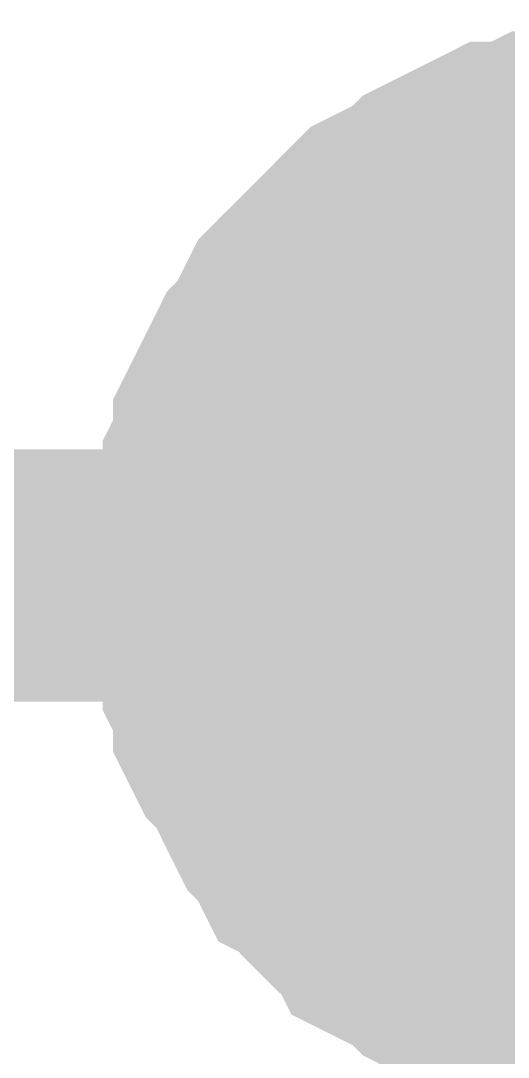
# Model space of a CAD drawing. Header units: inches. Extents: x 0 to 569, y 0 to 432.
# Drawn here: x 72.927 to 73.506, y 179.758 to 180.988 of the extents above; entities that cross this region are included whole.
import ezdxf

# ---------------------------------------------------------------- set-up
doc = ezdxf.new("R2010")
doc.units = ezdxf.units.IN
doc.layers.add('Sheet', color=255, linetype='Continuous')

msp = doc.modelspace()

# ---------------------------------------------------------------- linework, layer by layer
at = {"layer": 'Sheet'}
for points in [[(73.1614, 180.3301, 0.2997, 0.2997, 0), (73.1614, 180.3549, 0.2997, 0.2997, 0), (73.1614, 180.3797, 0.2997, 0.2997, 0), (73.1614, 180.4045, 0.2997, 0.2997, 0), (73.1738, 180.4293, 0.2997, 0.2997, 0), (73.1738, 180.4541, 0.2997, 0.2997, 0), (73.1862, 180.4789, 0.2997, 0.2997, 0), (73.1862, 180.5037, 0.2997, 0.2997, 0), (73.1986, 180.5285, 0.2997, 0.2997, 0), (73.211, 180.5533, 0.2997, 0.2997, 0), (73.2234, 180.5781, 0.2997, 0.2997, 0), (73.2358, 180.5905, 0.2997, 0.2997, 0), (73.2482, 180.6153, 0.2997, 0.2997, 0), (73.2606, 180.6401, 0.2997, 0.2997, 0), (73.273, 180.6525, 0.2997, 0.2997, 0), (73.2979, 180.6773, 0.2997, 0.2997, 0), (73.3103, 180.6897, 0.2997, 0.2997, 0), (73.3227, 180.7021, 0.2997, 0.2997, 0), (73.3475, 180.727, 0.2997, 0.2997, 0), (73.3599, 180.7394, 0.2997, 0.2997, 0), (73.3847, 180.7518, 0.2997, 0.2997, 0), (73.4095, 180.7642, 0.2997, 0.2997, 0), (73.4219, 180.7766, 0.2997, 0.2997, 0), (73.4467, 180.789, 0.2997, 0.2997, 0), (73.4715, 180.8014, 0.2997, 0.2997, 0), (73.4963, 180.8138, 0.2997, 0.2997, 0), (73.5211, 180.8138, 0.2997, 0.2997, 0), (73.5459, 180.8262, 0.2997, 0.2997, 0), (73.5707, 180.8262, 0.2997, 0.2997, 0), (73.5955, 180.8386, 0.2997, 0.2997, 0), (73.6203, 180.8386, 0.2997, 0.2997, 0), (73.6451, 180.8386, 0.2997, 0.2997, 0), (73.6699, 180.8386, 0.2997, 0.2997, 0)], [(73.1614, 180.3301, 0.2997, 0.2997, 0), (73.1614, 180.3549, 0.2997, 0.2997, 0), (73.1614, 180.3797, 0.2997, 0.2997, 0), (73.1614, 180.4045, 0.2997, 0.2997, 0), (73.1738, 180.4293, 0.2997, 0.2997, 0), (73.1738, 180.4541, 0.2997, 0.2997, 0), (73.1862, 180.4789, 0.2997, 0.2997, 0), (73.1862, 180.5037, 0.2997, 0.2997, 0), (73.1986, 180.5285, 0.2997, 0.2997, 0), (73.211, 180.5533, 0.2997, 0.2997, 0), (73.2234, 180.5781, 0.2997, 0.2997, 0), (73.2358, 180.5905, 0.2997, 0.2997, 0), (73.2482, 180.6153, 0.2997, 0.2997, 0), (73.2606, 180.6401, 0.2997, 0.2997, 0), (73.273, 180.6525, 0.2997, 0.2997, 0), (73.2979, 180.6773, 0.2997, 0.2997, 0), (73.3103, 180.6897, 0.2997, 0.2997, 0), (73.3227, 180.7021, 0.2997, 0.2997, 0), (73.3475, 180.727, 0.2997, 0.2997, 0), (73.3599, 180.7394, 0.2997, 0.2997, 0), (73.3847, 180.7518, 0.2997, 0.2997, 0), (73.4095, 180.7642, 0.2997, 0.2997, 0), (73.4219, 180.7766, 0.2997, 0.2997, 0), (73.4467, 180.789, 0.2997, 0.2997, 0), (73.4715, 180.8014, 0.2997, 0.2997, 0), (73.4963, 180.8138, 0.2997, 0.2997, 0), (73.5211, 180.8138, 0.2997, 0.2997, 0), (73.5459, 180.8262, 0.2997, 0.2997, 0), (73.5707, 180.8262, 0.2997, 0.2997, 0), (73.5955, 180.8386, 0.2997, 0.2997, 0), (73.6203, 180.8386, 0.2997, 0.2997, 0), (73.6451, 180.8386, 0.2997, 0.2997, 0), (73.6699, 180.8386, 0.2997, 0.2997, 0)], [(73.1614, 180.3301, 0.2997, 0.2997, 0), (73.1614, 180.3549, 0.2997, 0.2997, 0), (73.1614, 180.3797, 0.2997, 0.2997, 0), (73.1614, 180.4045, 0.2997, 0.2997, 0), (73.1738, 180.4293, 0.2997, 0.2997, 0), (73.1738, 180.4541, 0.2997, 0.2997, 0), (73.1862, 180.4789, 0.2997, 0.2997, 0), (73.1862, 180.5037, 0.2997, 0.2997, 0), (73.1986, 180.5285, 0.2997, 0.2997, 0), (73.211, 180.5533, 0.2997, 0.2997, 0), (73.2234, 180.5781, 0.2997, 0.2997, 0), (73.2358, 180.5905, 0.2997, 0.2997, 0), (73.2482, 180.6153, 0.2997, 0.2997, 0), (73.2606, 180.6401, 0.2997, 0.2997, 0), (73.273, 180.6525, 0.2997, 0.2997, 0), (73.2979, 180.6773, 0.2997, 0.2997, 0), (73.3103, 180.6897, 0.2997, 0.2997, 0), (73.3227, 180.7021, 0.2997, 0.2997, 0), (73.3475, 180.727, 0.2997, 0.2997, 0), (73.3599, 180.7394, 0.2997, 0.2997, 0), (73.3847, 180.7518, 0.2997, 0.2997, 0), (73.4095, 180.7642, 0.2997, 0.2997, 0), (73.4219, 180.7766, 0.2997, 0.2997, 0), (73.4467, 180.789, 0.2997, 0.2997, 0), (73.4715, 180.8014, 0.2997, 0.2997, 0), (73.4963, 180.8138, 0.2997, 0.2997, 0), (73.5211, 180.8138, 0.2997, 0.2997, 0), (73.5459, 180.8262, 0.2997, 0.2997, 0), (73.5707, 180.8262, 0.2997, 0.2997, 0), (73.5955, 180.8386, 0.2997, 0.2997, 0), (73.6203, 180.8386, 0.2997, 0.2997, 0), (73.6451, 180.8386, 0.2997, 0.2997, 0), (73.6699, 180.8386, 0.2997, 0.2997, 0)], [(73.1614, 180.3301, 0.2997, 0.2997, 0), (73.1614, 180.3549, 0.2997, 0.2997, 0), (73.1614, 180.3797, 0.2997, 0.2997, 0), (73.1614, 180.4045, 0.2997, 0.2997, 0), (73.1738, 180.4293, 0.2997, 0.2997, 0), (73.1738, 180.4541, 0.2997, 0.2997, 0), (73.1862, 180.4789, 0.2997, 0.2997, 0), (73.1862, 180.5037, 0.2997, 0.2997, 0), (73.1986, 180.5285, 0.2997, 0.2997, 0), (73.211, 180.5533, 0.2997, 0.2997, 0), (73.2234, 180.5781, 0.2997, 0.2997, 0), (73.2358, 180.5905, 0.2997, 0.2997, 0), (73.2482, 180.6153, 0.2997, 0.2997, 0), (73.2606, 180.6401, 0.2997, 0.2997, 0), (73.273, 180.6525, 0.2997, 0.2997, 0), (73.2979, 180.6773, 0.2997, 0.2997, 0), (73.3103, 180.6897, 0.2997, 0.2997, 0), (73.3227, 180.7021, 0.2997, 0.2997, 0), (73.3475, 180.727, 0.2997, 0.2997, 0), (73.3599, 180.7394, 0.2997, 0.2997, 0), (73.3847, 180.7518, 0.2997, 0.2997, 0), (73.4095, 180.7642, 0.2997, 0.2997, 0), (73.4219, 180.7766, 0.2997, 0.2997, 0), (73.4467, 180.789, 0.2997, 0.2997, 0), (73.4715, 180.8014, 0.2997, 0.2997, 0), (73.4963, 180.8138, 0.2997, 0.2997, 0), (73.5211, 180.8138, 0.2997, 0.2997, 0), (73.5459, 180.8262, 0.2997, 0.2997, 0), (73.5707, 180.8262, 0.2997, 0.2997, 0), (73.5955, 180.8386, 0.2997, 0.2997, 0), (73.6203, 180.8386, 0.2997, 0.2997, 0), (73.6451, 180.8386, 0.2997, 0.2997, 0), (73.6699, 180.8386, 0.2997, 0.2997, 0)], [(73.1614, 180.3301, 0.2997, 0.2997, 0), (73.1614, 180.3549, 0.2997, 0.2997, 0), (73.1614, 180.3797, 0.2997, 0.2997, 0), (73.1614, 180.4045, 0.2997, 0.2997, 0), (73.1738, 180.4293, 0.2997, 0.2997, 0), (73.1738, 180.4541, 0.2997, 0.2997, 0), (73.1862, 180.4789, 0.2997, 0.2997, 0), (73.1862, 180.5037, 0.2997, 0.2997, 0), (73.1986, 180.5285, 0.2997, 0.2997, 0), (73.211, 180.5533, 0.2997, 0.2997, 0), (73.2234, 180.5781, 0.2997, 0.2997, 0), (73.2358, 180.5905, 0.2997, 0.2997, 0), (73.2482, 180.6153, 0.2997, 0.2997, 0), (73.2606, 180.6401, 0.2997, 0.2997, 0), (73.273, 180.6525, 0.2997, 0.2997, 0), (73.2979, 180.6773, 0.2997, 0.2997, 0), (73.3103, 180.6897, 0.2997, 0.2997, 0), (73.3227, 180.7021, 0.2997, 0.2997, 0), (73.3475, 180.727, 0.2997, 0.2997, 0), (73.3599, 180.7394, 0.2997, 0.2997, 0), (73.3847, 180.7518, 0.2997, 0.2997, 0), (73.4095, 180.7642, 0.2997, 0.2997, 0), (73.4219, 180.7766, 0.2997, 0.2997, 0), (73.4467, 180.789, 0.2997, 0.2997, 0), (73.4715, 180.8014, 0.2997, 0.2997, 0), (73.4963, 180.8138, 0.2997, 0.2997, 0), (73.5211, 180.8138, 0.2997, 0.2997, 0), (73.5459, 180.8262, 0.2997, 0.2997, 0), (73.5707, 180.8262, 0.2997, 0.2997, 0), (73.5955, 180.8386, 0.2997, 0.2997, 0), (73.6203, 180.8386, 0.2997, 0.2997, 0), (73.6451, 180.8386, 0.2997, 0.2997, 0), (73.6699, 180.8386, 0.2997, 0.2997, 0)], [(73.1614, 180.3301, 0.2997, 0.2997, 0), (73.1614, 180.3549, 0.2997, 0.2997, 0), (73.1614, 180.3797, 0.2997, 0.2997, 0), (73.1614, 180.4045, 0.2997, 0.2997, 0), (73.1738, 180.4293, 0.2997, 0.2997, 0), (73.1738, 180.4541, 0.2997, 0.2997, 0), (73.1862, 180.4789, 0.2997, 0.2997, 0), (73.1862, 180.5037, 0.2997, 0.2997, 0), (73.1986, 180.5285, 0.2997, 0.2997, 0), (73.211, 180.5533, 0.2997, 0.2997, 0), (73.2234, 180.5781, 0.2997, 0.2997, 0), (73.2358, 180.5905, 0.2997, 0.2997, 0), (73.2482, 180.6153, 0.2997, 0.2997, 0), (73.2606, 180.6401, 0.2997, 0.2997, 0), (73.273, 180.6525, 0.2997, 0.2997, 0), (73.2979, 180.6773, 0.2997, 0.2997, 0), (73.3103, 180.6897, 0.2997, 0.2997, 0), (73.3227, 180.7021, 0.2997, 0.2997, 0), (73.3475, 180.727, 0.2997, 0.2997, 0), (73.3599, 180.7394, 0.2997, 0.2997, 0), (73.3847, 180.7518, 0.2997, 0.2997, 0), (73.4095, 180.7642, 0.2997, 0.2997, 0), (73.4219, 180.7766, 0.2997, 0.2997, 0), (73.4467, 180.789, 0.2997, 0.2997, 0), (73.4715, 180.8014, 0.2997, 0.2997, 0), (73.4963, 180.8138, 0.2997, 0.2997, 0), (73.5211, 180.8138, 0.2997, 0.2997, 0), (73.5459, 180.8262, 0.2997, 0.2997, 0), (73.5707, 180.8262, 0.2997, 0.2997, 0), (73.5955, 180.8386, 0.2997, 0.2997, 0), (73.6203, 180.8386, 0.2997, 0.2997, 0), (73.6451, 180.8386, 0.2997, 0.2997, 0), (73.6699, 180.8386, 0.2997, 0.2997, 0)], [(73.1614, 180.3301, 0.2997, 0.2997, 0), (73.1614, 180.3549, 0.2997, 0.2997, 0), (73.1614, 180.3797, 0.2997, 0.2997, 0), (73.1614, 180.4045, 0.2997, 0.2997, 0), (73.1738, 180.4293, 0.2997, 0.2997, 0), (73.1738, 180.4541, 0.2997, 0.2997, 0), (73.1862, 180.4789, 0.2997, 0.2997, 0), (73.1862, 180.5037, 0.2997, 0.2997, 0), (73.1986, 180.5285, 0.2997, 0.2997, 0), (73.211, 180.5533, 0.2997, 0.2997, 0), (73.2234, 180.5781, 0.2997, 0.2997, 0), (73.2358, 180.5905, 0.2997, 0.2997, 0), (73.2482, 180.6153, 0.2997, 0.2997, 0), (73.2606, 180.6401, 0.2997, 0.2997, 0), (73.273, 180.6525, 0.2997, 0.2997, 0), (73.2979, 180.6773, 0.2997, 0.2997, 0), (73.3103, 180.6897, 0.2997, 0.2997, 0), (73.3227, 180.7021, 0.2997, 0.2997, 0), (73.3475, 180.727, 0.2997, 0.2997, 0), (73.3599, 180.7394, 0.2997, 0.2997, 0), (73.3847, 180.7518, 0.2997, 0.2997, 0), (73.4095, 180.7642, 0.2997, 0.2997, 0), (73.4219, 180.7766, 0.2997, 0.2997, 0), (73.4467, 180.789, 0.2997, 0.2997, 0), (73.4715, 180.8014, 0.2997, 0.2997, 0), (73.4963, 180.8138, 0.2997, 0.2997, 0), (73.5211, 180.8138, 0.2997, 0.2997, 0), (73.5459, 180.8262, 0.2997, 0.2997, 0), (73.5707, 180.8262, 0.2997, 0.2997, 0), (73.5955, 180.8386, 0.2997, 0.2997, 0), (73.6203, 180.8386, 0.2997, 0.2997, 0), (73.6451, 180.8386, 0.2997, 0.2997, 0), (73.6699, 180.8386, 0.2997, 0.2997, 0)], [(73.1614, 180.3301, 0.2997, 0.2997, 0), (73.1614, 180.3549, 0.2997, 0.2997, 0), (73.1614, 180.3797, 0.2997, 0.2997, 0), (73.1614, 180.4045, 0.2997, 0.2997, 0), (73.1738, 180.4293, 0.2997, 0.2997, 0), (73.1738, 180.4541, 0.2997, 0.2997, 0), (73.1862, 180.4789, 0.2997, 0.2997, 0), (73.1862, 180.5037, 0.2997, 0.2997, 0), (73.1986, 180.5285, 0.2997, 0.2997, 0), (73.211, 180.5533, 0.2997, 0.2997, 0), (73.2234, 180.5781, 0.2997, 0.2997, 0), (73.2358, 180.5905, 0.2997, 0.2997, 0), (73.2482, 180.6153, 0.2997, 0.2997, 0), (73.2606, 180.6401, 0.2997, 0.2997, 0), (73.273, 180.6525, 0.2997, 0.2997, 0), (73.2979, 180.6773, 0.2997, 0.2997, 0), (73.3103, 180.6897, 0.2997, 0.2997, 0), (73.3227, 180.7021, 0.2997, 0.2997, 0), (73.3475, 180.727, 0.2997, 0.2997, 0), (73.3599, 180.7394, 0.2997, 0.2997, 0), (73.3847, 180.7518, 0.2997, 0.2997, 0), (73.4095, 180.7642, 0.2997, 0.2997, 0), (73.4219, 180.7766, 0.2997, 0.2997, 0), (73.4467, 180.789, 0.2997, 0.2997, 0), (73.4715, 180.8014, 0.2997, 0.2997, 0), (73.4963, 180.8138, 0.2997, 0.2997, 0), (73.5211, 180.8138, 0.2997, 0.2997, 0), (73.5459, 180.8262, 0.2997, 0.2997, 0), (73.5707, 180.8262, 0.2997, 0.2997, 0), (73.5955, 180.8386, 0.2997, 0.2997, 0), (73.6203, 180.8386, 0.2997, 0.2997, 0), (73.6451, 180.8386, 0.2997, 0.2997, 0), (73.6699, 180.8386, 0.2997, 0.2997, 0)], [(73.1614, 180.3301, 0.0991, 0.0991, 0), (73.1614, 180.3549, 0.0991, 0.0991, 0), (73.1614, 180.3797, 0.0991, 0.0991, 0), (73.1614, 180.4045, 0.0991, 0.0991, 0), (73.1738, 180.4293, 0.0991, 0.0991, 0), (73.1738, 180.4541, 0.0991, 0.0991, 0), (73.1862, 180.4789, 0.0991, 0.0991, 0), (73.1862, 180.5037, 0.0991, 0.0991, 0), (73.1986, 180.5285, 0.0991, 0.0991, 0), (73.211, 180.5533, 0.0991, 0.0991, 0), (73.2234, 180.5781, 0.0991, 0.0991, 0), (73.2358, 180.5905, 0.0991, 0.0991, 0), (73.2482, 180.6153, 0.0991, 0.0991, 0), (73.2606, 180.6401, 0.0991, 0.0991, 0), (73.273, 180.6525, 0.0991, 0.0991, 0), (73.2979, 180.6773, 0.0991, 0.0991, 0), (73.3103, 180.6897, 0.0991, 0.0991, 0), (73.3227, 180.7021, 0.0991, 0.0991, 0), (73.3475, 180.727, 0.0991, 0.0991, 0), (73.3599, 180.7394, 0.0991, 0.0991, 0), (73.3847, 180.7518, 0.0991, 0.0991, 0), (73.4095, 180.7642, 0.0991, 0.0991, 0), (73.4219, 180.7766, 0.0991, 0.0991, 0), (73.4467, 180.789, 0.0991, 0.0991, 0), (73.4715, 180.8014, 0.0991, 0.0991, 0), (73.4963, 180.8138, 0.0991, 0.0991, 0), (73.5211, 180.8138, 0.0991, 0.0991, 0), (73.5459, 180.8262, 0.0991, 0.0991, 0), (73.5707, 180.8262, 0.0991, 0.0991, 0)], [(73.1614, 180.3301, 0.0991, 0.0991, 0), (73.1614, 180.3549, 0.0991, 0.0991, 0), (73.1614, 180.3797, 0.0991, 0.0991, 0), (73.1614, 180.4045, 0.0991, 0.0991, 0), (73.1738, 180.4293, 0.0991, 0.0991, 0), (73.1738, 180.4541, 0.0991, 0.0991, 0), (73.1862, 180.4789, 0.0991, 0.0991, 0), (73.1862, 180.5037, 0.0991, 0.0991, 0), (73.1986, 180.5285, 0.0991, 0.0991, 0), (73.211, 180.5533, 0.0991, 0.0991, 0), (73.2234, 180.5781, 0.0991, 0.0991, 0), (73.2358, 180.5905, 0.0991, 0.0991, 0), (73.2482, 180.6153, 0.0991, 0.0991, 0), (73.2606, 180.6401, 0.0991, 0.0991, 0), (73.273, 180.6525, 0.0991, 0.0991, 0), (73.2979, 180.6773, 0.0991, 0.0991, 0), (73.3103, 180.6897, 0.0991, 0.0991, 0), (73.3227, 180.7021, 0.0991, 0.0991, 0), (73.3475, 180.727, 0.0991, 0.0991, 0), (73.3599, 180.7394, 0.0991, 0.0991, 0), (73.3847, 180.7518, 0.0991, 0.0991, 0), (73.4095, 180.7642, 0.0991, 0.0991, 0), (73.4219, 180.7766, 0.0991, 0.0991, 0), (73.4467, 180.789, 0.0991, 0.0991, 0), (73.4715, 180.8014, 0.0991, 0.0991, 0), (73.4963, 180.8138, 0.0991, 0.0991, 0), (73.5211, 180.8138, 0.0991, 0.0991, 0), (73.5459, 180.8262, 0.0991, 0.0991, 0), (73.5707, 180.8262, 0.0991, 0.0991, 0)], [(73.1614, 180.3301, 0.0991, 0.0991, 0), (73.1614, 180.3549, 0.0991, 0.0991, 0), (73.1614, 180.3797, 0.0991, 0.0991, 0), (73.1614, 180.4045, 0.0991, 0.0991, 0), (73.1738, 180.4293, 0.0991, 0.0991, 0), (73.1738, 180.4541, 0.0991, 0.0991, 0), (73.1862, 180.4789, 0.0991, 0.0991, 0), (73.1862, 180.5037, 0.0991, 0.0991, 0), (73.1986, 180.5285, 0.0991, 0.0991, 0), (73.211, 180.5533, 0.0991, 0.0991, 0), (73.2234, 180.5781, 0.0991, 0.0991, 0), (73.2358, 180.5905, 0.0991, 0.0991, 0), (73.2482, 180.6153, 0.0991, 0.0991, 0), (73.2606, 180.6401, 0.0991, 0.0991, 0), (73.273, 180.6525, 0.0991, 0.0991, 0), (73.2979, 180.6773, 0.0991, 0.0991, 0), (73.3103, 180.6897, 0.0991, 0.0991, 0), (73.3227, 180.7021, 0.0991, 0.0991, 0), (73.3475, 180.727, 0.0991, 0.0991, 0), (73.3599, 180.7394, 0.0991, 0.0991, 0), (73.3847, 180.7518, 0.0991, 0.0991, 0), (73.4095, 180.7642, 0.0991, 0.0991, 0), (73.4219, 180.7766, 0.0991, 0.0991, 0), (73.4467, 180.789, 0.0991, 0.0991, 0), (73.4715, 180.8014, 0.0991, 0.0991, 0), (73.4963, 180.8138, 0.0991, 0.0991, 0), (73.5211, 180.8138, 0.0991, 0.0991, 0), (73.5459, 180.8262, 0.0991, 0.0991, 0), (73.5707, 180.8262, 0.0991, 0.0991, 0)], [(73.1614, 180.3301, 0.0991, 0.0991, 0), (73.1614, 180.3549, 0.0991, 0.0991, 0), (73.1614, 180.3797, 0.0991, 0.0991, 0), (73.1614, 180.4045, 0.0991, 0.0991, 0), (73.1738, 180.4293, 0.0991, 0.0991, 0), (73.1738, 180.4541, 0.0991, 0.0991, 0), (73.1862, 180.4789, 0.0991, 0.0991, 0), (73.1862, 180.5037, 0.0991, 0.0991, 0), (73.1986, 180.5285, 0.0991, 0.0991, 0), (73.211, 180.5533, 0.0991, 0.0991, 0), (73.2234, 180.5781, 0.0991, 0.0991, 0), (73.2358, 180.5905, 0.0991, 0.0991, 0), (73.2482, 180.6153, 0.0991, 0.0991, 0), (73.2606, 180.6401, 0.0991, 0.0991, 0), (73.273, 180.6525, 0.0991, 0.0991, 0), (73.2979, 180.6773, 0.0991, 0.0991, 0), (73.3103, 180.6897, 0.0991, 0.0991, 0), (73.3227, 180.7021, 0.0991, 0.0991, 0), (73.3475, 180.727, 0.0991, 0.0991, 0), (73.3599, 180.7394, 0.0991, 0.0991, 0), (73.3847, 180.7518, 0.0991, 0.0991, 0), (73.4095, 180.7642, 0.0991, 0.0991, 0), (73.4219, 180.7766, 0.0991, 0.0991, 0), (73.4467, 180.789, 0.0991, 0.0991, 0), (73.4715, 180.8014, 0.0991, 0.0991, 0), (73.4963, 180.8138, 0.0991, 0.0991, 0), (73.5211, 180.8138, 0.0991, 0.0991, 0), (73.5459, 180.8262, 0.0991, 0.0991, 0), (73.5707, 180.8262, 0.0991, 0.0991, 0)], [(73.1614, 180.3301, 0.0991, 0.0991, 0), (73.1614, 180.3549, 0.0991, 0.0991, 0), (73.1614, 180.3797, 0.0991, 0.0991, 0), (73.1614, 180.4045, 0.0991, 0.0991, 0), (73.1738, 180.4293, 0.0991, 0.0991, 0), (73.1738, 180.4541, 0.0991, 0.0991, 0), (73.1862, 180.4789, 0.0991, 0.0991, 0), (73.1862, 180.5037, 0.0991, 0.0991, 0), (73.1986, 180.5285, 0.0991, 0.0991, 0), (73.211, 180.5533, 0.0991, 0.0991, 0), (73.2234, 180.5781, 0.0991, 0.0991, 0), (73.2358, 180.5905, 0.0991, 0.0991, 0), (73.2482, 180.6153, 0.0991, 0.0991, 0), (73.2606, 180.6401, 0.0991, 0.0991, 0), (73.273, 180.6525, 0.0991, 0.0991, 0), (73.2979, 180.6773, 0.0991, 0.0991, 0), (73.3103, 180.6897, 0.0991, 0.0991, 0), (73.3227, 180.7021, 0.0991, 0.0991, 0), (73.3475, 180.727, 0.0991, 0.0991, 0), (73.3599, 180.7394, 0.0991, 0.0991, 0), (73.3847, 180.7518, 0.0991, 0.0991, 0), (73.4095, 180.7642, 0.0991, 0.0991, 0), (73.4219, 180.7766, 0.0991, 0.0991, 0), (73.4467, 180.789, 0.0991, 0.0991, 0), (73.4715, 180.8014, 0.0991, 0.0991, 0), (73.4963, 180.8138, 0.0991, 0.0991, 0), (73.5211, 180.8138, 0.0991, 0.0991, 0), (73.5459, 180.8262, 0.0991, 0.0991, 0), (73.5707, 180.8262, 0.0991, 0.0991, 0)], [(73.1614, 180.3301, 0.0991, 0.0991, 0), (73.1614, 180.3549, 0.0991, 0.0991, 0), (73.1614, 180.3797, 0.0991, 0.0991, 0), (73.1614, 180.4045, 0.0991, 0.0991, 0), (73.1738, 180.4293, 0.0991, 0.0991, 0), (73.1738, 180.4541, 0.0991, 0.0991, 0), (73.1862, 180.4789, 0.0991, 0.0991, 0), (73.1862, 180.5037, 0.0991, 0.0991, 0), (73.1986, 180.5285, 0.0991, 0.0991, 0), (73.211, 180.5533, 0.0991, 0.0991, 0), (73.2234, 180.5781, 0.0991, 0.0991, 0), (73.2358, 180.5905, 0.0991, 0.0991, 0), (73.2482, 180.6153, 0.0991, 0.0991, 0), (73.2606, 180.6401, 0.0991, 0.0991, 0), (73.273, 180.6525, 0.0991, 0.0991, 0), (73.2979, 180.6773, 0.0991, 0.0991, 0), (73.3103, 180.6897, 0.0991, 0.0991, 0), (73.3227, 180.7021, 0.0991, 0.0991, 0), (73.3475, 180.727, 0.0991, 0.0991, 0), (73.3599, 180.7394, 0.0991, 0.0991, 0), (73.3847, 180.7518, 0.0991, 0.0991, 0), (73.4095, 180.7642, 0.0991, 0.0991, 0), (73.4219, 180.7766, 0.0991, 0.0991, 0), (73.4467, 180.789, 0.0991, 0.0991, 0), (73.4715, 180.8014, 0.0991, 0.0991, 0), (73.4963, 180.8138, 0.0991, 0.0991, 0), (73.5211, 180.8138, 0.0991, 0.0991, 0), (73.5459, 180.8262, 0.0991, 0.0991, 0), (73.5707, 180.8262, 0.0991, 0.0991, 0)], [(73.1614, 180.3301, 0.0991, 0.0991, 0), (73.1614, 180.3549, 0.0991, 0.0991, 0), (73.1614, 180.3797, 0.0991, 0.0991, 0), (73.1614, 180.4045, 0.0991, 0.0991, 0), (73.1738, 180.4293, 0.0991, 0.0991, 0), (73.1738, 180.4541, 0.0991, 0.0991, 0), (73.1862, 180.4789, 0.0991, 0.0991, 0), (73.1862, 180.5037, 0.0991, 0.0991, 0), (73.1986, 180.5285, 0.0991, 0.0991, 0), (73.211, 180.5533, 0.0991, 0.0991, 0), (73.2234, 180.5781, 0.0991, 0.0991, 0), (73.2358, 180.5905, 0.0991, 0.0991, 0), (73.2482, 180.6153, 0.0991, 0.0991, 0), (73.2606, 180.6401, 0.0991, 0.0991, 0), (73.273, 180.6525, 0.0991, 0.0991, 0), (73.2979, 180.6773, 0.0991, 0.0991, 0), (73.3103, 180.6897, 0.0991, 0.0991, 0), (73.3227, 180.7021, 0.0991, 0.0991, 0), (73.3475, 180.727, 0.0991, 0.0991, 0), (73.3599, 180.7394, 0.0991, 0.0991, 0), (73.3847, 180.7518, 0.0991, 0.0991, 0), (73.4095, 180.7642, 0.0991, 0.0991, 0), (73.4219, 180.7766, 0.0991, 0.0991, 0), (73.4467, 180.789, 0.0991, 0.0991, 0), (73.4715, 180.8014, 0.0991, 0.0991, 0), (73.4963, 180.8138, 0.0991, 0.0991, 0), (73.5211, 180.8138, 0.0991, 0.0991, 0), (73.5459, 180.8262, 0.0991, 0.0991, 0), (73.5707, 180.8262, 0.0991, 0.0991, 0)], [(73.1614, 180.3301, 0.0991, 0.0991, 0), (73.1614, 180.3549, 0.0991, 0.0991, 0), (73.1614, 180.3797, 0.0991, 0.0991, 0), (73.1614, 180.4045, 0.0991, 0.0991, 0), (73.1738, 180.4293, 0.0991, 0.0991, 0), (73.1738, 180.4541, 0.0991, 0.0991, 0), (73.1862, 180.4789, 0.0991, 0.0991, 0), (73.1862, 180.5037, 0.0991, 0.0991, 0), (73.1986, 180.5285, 0.0991, 0.0991, 0), (73.211, 180.5533, 0.0991, 0.0991, 0), (73.2234, 180.5781, 0.0991, 0.0991, 0), (73.2358, 180.5905, 0.0991, 0.0991, 0), (73.2482, 180.6153, 0.0991, 0.0991, 0), (73.2606, 180.6401, 0.0991, 0.0991, 0), (73.273, 180.6525, 0.0991, 0.0991, 0), (73.2979, 180.6773, 0.0991, 0.0991, 0), (73.3103, 180.6897, 0.0991, 0.0991, 0), (73.3227, 180.7021, 0.0991, 0.0991, 0), (73.3475, 180.727, 0.0991, 0.0991, 0), (73.3599, 180.7394, 0.0991, 0.0991, 0), (73.3847, 180.7518, 0.0991, 0.0991, 0), (73.4095, 180.7642, 0.0991, 0.0991, 0), (73.4219, 180.7766, 0.0991, 0.0991, 0), (73.4467, 180.789, 0.0991, 0.0991, 0), (73.4715, 180.8014, 0.0991, 0.0991, 0), (73.4963, 180.8138, 0.0991, 0.0991, 0), (73.5211, 180.8138, 0.0991, 0.0991, 0), (73.5459, 180.8262, 0.0991, 0.0991, 0), (73.5707, 180.8262, 0.0991, 0.0991, 0)], [(45.7274, 154.9301, 0.2997, 0.2997, 0), (45.7274, 180.3301, 0.2997, 0.2997, 0), (73.6699, 180.3301, 0.2997, 0.2997, 0)], [(73.6699, 179.8216, 0.2997, 0.2997, 0), (73.6451, 179.8216, 0.2997, 0.2997, 0), (73.6203, 179.8216, 0.2997, 0.2997, 0), (73.5955, 179.8216, 0.2997, 0.2997, 0), (73.5707, 179.834, 0.2997, 0.2997, 0), (73.5459, 179.834, 0.2997, 0.2997, 0), (73.5211, 179.8464, 0.2997, 0.2997, 0), (73.4963, 179.8588, 0.2997, 0.2997, 0), (73.4715, 179.8588, 0.2997, 0.2997, 0), (73.4467, 179.8712, 0.2997, 0.2997, 0), (73.4219, 179.8836, 0.2997, 0.2997, 0), (73.4095, 179.896, 0.2997, 0.2997, 0), (73.3847, 179.9084, 0.2997, 0.2997, 0), (73.3599, 179.9208, 0.2997, 0.2997, 0), (73.3475, 179.9456, 0.2997, 0.2997, 0), (73.3227, 179.958, 0.2997, 0.2997, 0), (73.3103, 179.9704, 0.2997, 0.2997, 0), (73.2979, 179.9952, 0.2997, 0.2997, 0), (73.273, 180.0076, 0.2997, 0.2997, 0), (73.2606, 180.0324, 0.2997, 0.2997, 0), (73.2482, 180.0448, 0.2997, 0.2997, 0), (73.2358, 180.0696, 0.2997, 0.2997, 0), (73.2234, 180.0944, 0.2997, 0.2997, 0), (73.211, 180.1192, 0.2997, 0.2997, 0), (73.1986, 180.1316, 0.2997, 0.2997, 0), (73.1862, 180.1564, 0.2997, 0.2997, 0), (73.1862, 180.1813, 0.2997, 0.2997, 0), (73.1738, 180.2061, 0.2997, 0.2997, 0), (73.1738, 180.2309, 0.2997, 0.2997, 0), (73.1614, 180.2557, 0.2997, 0.2997, 0), (73.1614, 180.2805, 0.2997, 0.2997, 0), (73.1614, 180.3053, 0.2997, 0.2997, 0), (73.1614, 180.3301, 0.2997, 0.2997, 0)], [(73.1614, 180.3301, 0.2997, 0.2997, 0), (73.1614, 180.3301, 0.2997, 0.2997, 0)], [(73.6699, 179.8216, 0.2997, 0.2997, 0), (73.6451, 179.8216, 0.2997, 0.2997, 0), (73.6203, 179.8216, 0.2997, 0.2997, 0), (73.5955, 179.8216, 0.2997, 0.2997, 0), (73.5707, 179.834, 0.2997, 0.2997, 0), (73.5459, 179.834, 0.2997, 0.2997, 0), (73.5211, 179.8464, 0.2997, 0.2997, 0), (73.4963, 179.8588, 0.2997, 0.2997, 0), (73.4715, 179.8588, 0.2997, 0.2997, 0), (73.4467, 179.8712, 0.2997, 0.2997, 0), (73.4219, 179.8836, 0.2997, 0.2997, 0), (73.4095, 179.896, 0.2997, 0.2997, 0), (73.3847, 179.9084, 0.2997, 0.2997, 0), (73.3599, 179.9208, 0.2997, 0.2997, 0), (73.3475, 179.9456, 0.2997, 0.2997, 0), (73.3227, 179.958, 0.2997, 0.2997, 0), (73.3103, 179.9704, 0.2997, 0.2997, 0), (73.2979, 179.9952, 0.2997, 0.2997, 0), (73.273, 180.0076, 0.2997, 0.2997, 0), (73.2606, 180.0324, 0.2997, 0.2997, 0), (73.2482, 180.0448, 0.2997, 0.2997, 0), (73.2358, 180.0696, 0.2997, 0.2997, 0), (73.2234, 180.0944, 0.2997, 0.2997, 0), (73.211, 180.1192, 0.2997, 0.2997, 0), (73.1986, 180.1316, 0.2997, 0.2997, 0), (73.1862, 180.1564, 0.2997, 0.2997, 0), (73.1862, 180.1813, 0.2997, 0.2997, 0), (73.1738, 180.2061, 0.2997, 0.2997, 0), (73.1738, 180.2309, 0.2997, 0.2997, 0), (73.1614, 180.2557, 0.2997, 0.2997, 0), (73.1614, 180.2805, 0.2997, 0.2997, 0), (73.1614, 180.3053, 0.2997, 0.2997, 0), (73.1614, 180.3301, 0.2997, 0.2997, 0)], [(73.1614, 180.3301, 0.2997, 0.2997, 0), (73.1614, 180.3301, 0.2997, 0.2997, 0)], [(73.6699, 179.8216, 0.2997, 0.2997, 0), (73.6451, 179.8216, 0.2997, 0.2997, 0), (73.6203, 179.8216, 0.2997, 0.2997, 0), (73.5955, 179.8216, 0.2997, 0.2997, 0), (73.5707, 179.834, 0.2997, 0.2997, 0), (73.5459, 179.834, 0.2997, 0.2997, 0), (73.5211, 179.8464, 0.2997, 0.2997, 0), (73.4963, 179.8588, 0.2997, 0.2997, 0), (73.4715, 179.8588, 0.2997, 0.2997, 0), (73.4467, 179.8712, 0.2997, 0.2997, 0), (73.4219, 179.8836, 0.2997, 0.2997, 0), (73.4095, 179.896, 0.2997, 0.2997, 0), (73.3847, 179.9084, 0.2997, 0.2997, 0), (73.3599, 179.9208, 0.2997, 0.2997, 0), (73.3475, 179.9456, 0.2997, 0.2997, 0), (73.3227, 179.958, 0.2997, 0.2997, 0), (73.3103, 179.9704, 0.2997, 0.2997, 0), (73.2979, 179.9952, 0.2997, 0.2997, 0), (73.273, 180.0076, 0.2997, 0.2997, 0), (73.2606, 180.0324, 0.2997, 0.2997, 0), (73.2482, 180.0448, 0.2997, 0.2997, 0), (73.2358, 180.0696, 0.2997, 0.2997, 0), (73.2234, 180.0944, 0.2997, 0.2997, 0), (73.211, 180.1192, 0.2997, 0.2997, 0), (73.1986, 180.1316, 0.2997, 0.2997, 0), (73.1862, 180.1564, 0.2997, 0.2997, 0), (73.1862, 180.1813, 0.2997, 0.2997, 0), (73.1738, 180.2061, 0.2997, 0.2997, 0), (73.1738, 180.2309, 0.2997, 0.2997, 0), (73.1614, 180.2557, 0.2997, 0.2997, 0), (73.1614, 180.2805, 0.2997, 0.2997, 0), (73.1614, 180.3053, 0.2997, 0.2997, 0), (73.1614, 180.3301, 0.2997, 0.2997, 0)], [(73.1614, 180.3301, 0.2997, 0.2997, 0), (73.1614, 180.3301, 0.2997, 0.2997, 0)], [(73.6699, 179.8216, 0.2997, 0.2997, 0), (73.6451, 179.8216, 0.2997, 0.2997, 0), (73.6203, 179.8216, 0.2997, 0.2997, 0), (73.5955, 179.8216, 0.2997, 0.2997, 0), (73.5707, 179.834, 0.2997, 0.2997, 0), (73.5459, 179.834, 0.2997, 0.2997, 0), (73.5211, 179.8464, 0.2997, 0.2997, 0), (73.4963, 179.8588, 0.2997, 0.2997, 0), (73.4715, 179.8588, 0.2997, 0.2997, 0), (73.4467, 179.8712, 0.2997, 0.2997, 0), (73.4219, 179.8836, 0.2997, 0.2997, 0), (73.4095, 179.896, 0.2997, 0.2997, 0), (73.3847, 179.9084, 0.2997, 0.2997, 0), (73.3599, 179.9208, 0.2997, 0.2997, 0), (73.3475, 179.9456, 0.2997, 0.2997, 0), (73.3227, 179.958, 0.2997, 0.2997, 0), (73.3103, 179.9704, 0.2997, 0.2997, 0), (73.2979, 179.9952, 0.2997, 0.2997, 0), (73.273, 180.0076, 0.2997, 0.2997, 0), (73.2606, 180.0324, 0.2997, 0.2997, 0), (73.2482, 180.0448, 0.2997, 0.2997, 0), (73.2358, 180.0696, 0.2997, 0.2997, 0), (73.2234, 180.0944, 0.2997, 0.2997, 0), (73.211, 180.1192, 0.2997, 0.2997, 0), (73.1986, 180.1316, 0.2997, 0.2997, 0), (73.1862, 180.1564, 0.2997, 0.2997, 0), (73.1862, 180.1813, 0.2997, 0.2997, 0), (73.1738, 180.2061, 0.2997, 0.2997, 0), (73.1738, 180.2309, 0.2997, 0.2997, 0), (73.1614, 180.2557, 0.2997, 0.2997, 0), (73.1614, 180.2805, 0.2997, 0.2997, 0), (73.1614, 180.3053, 0.2997, 0.2997, 0), (73.1614, 180.3301, 0.2997, 0.2997, 0)], [(73.1614, 180.3301, 0.2997, 0.2997, 0), (73.1614, 180.3301, 0.2997, 0.2997, 0)], [(73.6699, 179.8216, 0.2997, 0.2997, 0), (73.6451, 179.8216, 0.2997, 0.2997, 0), (73.6203, 179.8216, 0.2997, 0.2997, 0), (73.5955, 179.8216, 0.2997, 0.2997, 0), (73.5707, 179.834, 0.2997, 0.2997, 0), (73.5459, 179.834, 0.2997, 0.2997, 0), (73.5211, 179.8464, 0.2997, 0.2997, 0), (73.4963, 179.8588, 0.2997, 0.2997, 0), (73.4715, 179.8588, 0.2997, 0.2997, 0), (73.4467, 179.8712, 0.2997, 0.2997, 0), (73.4219, 179.8836, 0.2997, 0.2997, 0), (73.4095, 179.896, 0.2997, 0.2997, 0), (73.3847, 179.9084, 0.2997, 0.2997, 0), (73.3599, 179.9208, 0.2997, 0.2997, 0), (73.3475, 179.9456, 0.2997, 0.2997, 0), (73.3227, 179.958, 0.2997, 0.2997, 0), (73.3103, 179.9704, 0.2997, 0.2997, 0), (73.2979, 179.9952, 0.2997, 0.2997, 0), (73.273, 180.0076, 0.2997, 0.2997, 0), (73.2606, 180.0324, 0.2997, 0.2997, 0), (73.2482, 180.0448, 0.2997, 0.2997, 0), (73.2358, 180.0696, 0.2997, 0.2997, 0), (73.2234, 180.0944, 0.2997, 0.2997, 0), (73.211, 180.1192, 0.2997, 0.2997, 0), (73.1986, 180.1316, 0.2997, 0.2997, 0), (73.1862, 180.1564, 0.2997, 0.2997, 0), (73.1862, 180.1813, 0.2997, 0.2997, 0), (73.1738, 180.2061, 0.2997, 0.2997, 0), (73.1738, 180.2309, 0.2997, 0.2997, 0), (73.1614, 180.2557, 0.2997, 0.2997, 0), (73.1614, 180.2805, 0.2997, 0.2997, 0), (73.1614, 180.3053, 0.2997, 0.2997, 0), (73.1614, 180.3301, 0.2997, 0.2997, 0)], [(73.1614, 180.3301, 0.2997, 0.2997, 0), (73.1614, 180.3301, 0.2997, 0.2997, 0)], [(73.6699, 179.8216, 0.2997, 0.2997, 0), (73.6451, 179.8216, 0.2997, 0.2997, 0), (73.6203, 179.8216, 0.2997, 0.2997, 0), (73.5955, 179.8216, 0.2997, 0.2997, 0), (73.5707, 179.834, 0.2997, 0.2997, 0), (73.5459, 179.834, 0.2997, 0.2997, 0), (73.5211, 179.8464, 0.2997, 0.2997, 0), (73.4963, 179.8588, 0.2997, 0.2997, 0), (73.4715, 179.8588, 0.2997, 0.2997, 0), (73.4467, 179.8712, 0.2997, 0.2997, 0), (73.4219, 179.8836, 0.2997, 0.2997, 0), (73.4095, 179.896, 0.2997, 0.2997, 0), (73.3847, 179.9084, 0.2997, 0.2997, 0), (73.3599, 179.9208, 0.2997, 0.2997, 0), (73.3475, 179.9456, 0.2997, 0.2997, 0), (73.3227, 179.958, 0.2997, 0.2997, 0), (73.3103, 179.9704, 0.2997, 0.2997, 0), (73.2979, 179.9952, 0.2997, 0.2997, 0), (73.273, 180.0076, 0.2997, 0.2997, 0), (73.2606, 180.0324, 0.2997, 0.2997, 0), (73.2482, 180.0448, 0.2997, 0.2997, 0), (73.2358, 180.0696, 0.2997, 0.2997, 0), (73.2234, 180.0944, 0.2997, 0.2997, 0), (73.211, 180.1192, 0.2997, 0.2997, 0), (73.1986, 180.1316, 0.2997, 0.2997, 0), (73.1862, 180.1564, 0.2997, 0.2997, 0), (73.1862, 180.1813, 0.2997, 0.2997, 0), (73.1738, 180.2061, 0.2997, 0.2997, 0), (73.1738, 180.2309, 0.2997, 0.2997, 0), (73.1614, 180.2557, 0.2997, 0.2997, 0), (73.1614, 180.2805, 0.2997, 0.2997, 0), (73.1614, 180.3053, 0.2997, 0.2997, 0), (73.1614, 180.3301, 0.2997, 0.2997, 0)], [(73.1614, 180.3301, 0.2997, 0.2997, 0), (73.1614, 180.3301, 0.2997, 0.2997, 0)], [(73.6699, 179.8216, 0.2997, 0.2997, 0), (73.6451, 179.8216, 0.2997, 0.2997, 0), (73.6203, 179.8216, 0.2997, 0.2997, 0), (73.5955, 179.8216, 0.2997, 0.2997, 0), (73.5707, 179.834, 0.2997, 0.2997, 0), (73.5459, 179.834, 0.2997, 0.2997, 0), (73.5211, 179.8464, 0.2997, 0.2997, 0), (73.4963, 179.8588, 0.2997, 0.2997, 0), (73.4715, 179.8588, 0.2997, 0.2997, 0), (73.4467, 179.8712, 0.2997, 0.2997, 0), (73.4219, 179.8836, 0.2997, 0.2997, 0), (73.4095, 179.896, 0.2997, 0.2997, 0), (73.3847, 179.9084, 0.2997, 0.2997, 0), (73.3599, 179.9208, 0.2997, 0.2997, 0), (73.3475, 179.9456, 0.2997, 0.2997, 0), (73.3227, 179.958, 0.2997, 0.2997, 0), (73.3103, 179.9704, 0.2997, 0.2997, 0), (73.2979, 179.9952, 0.2997, 0.2997, 0), (73.273, 180.0076, 0.2997, 0.2997, 0), (73.2606, 180.0324, 0.2997, 0.2997, 0), (73.2482, 180.0448, 0.2997, 0.2997, 0), (73.2358, 180.0696, 0.2997, 0.2997, 0), (73.2234, 180.0944, 0.2997, 0.2997, 0), (73.211, 180.1192, 0.2997, 0.2997, 0), (73.1986, 180.1316, 0.2997, 0.2997, 0), (73.1862, 180.1564, 0.2997, 0.2997, 0), (73.1862, 180.1813, 0.2997, 0.2997, 0), (73.1738, 180.2061, 0.2997, 0.2997, 0), (73.1738, 180.2309, 0.2997, 0.2997, 0), (73.1614, 180.2557, 0.2997, 0.2997, 0), (73.1614, 180.2805, 0.2997, 0.2997, 0), (73.1614, 180.3053, 0.2997, 0.2997, 0), (73.1614, 180.3301, 0.2997, 0.2997, 0)], [(73.1614, 180.3301, 0.2997, 0.2997, 0), (73.1614, 180.3301, 0.2997, 0.2997, 0)], [(73.6699, 179.8216, 0.2997, 0.2997, 0), (73.6451, 179.8216, 0.2997, 0.2997, 0), (73.6203, 179.8216, 0.2997, 0.2997, 0), (73.5955, 179.8216, 0.2997, 0.2997, 0), (73.5707, 179.834, 0.2997, 0.2997, 0), (73.5459, 179.834, 0.2997, 0.2997, 0), (73.5211, 179.8464, 0.2997, 0.2997, 0), (73.4963, 179.8588, 0.2997, 0.2997, 0), (73.4715, 179.8588, 0.2997, 0.2997, 0), (73.4467, 179.8712, 0.2997, 0.2997, 0), (73.4219, 179.8836, 0.2997, 0.2997, 0), (73.4095, 179.896, 0.2997, 0.2997, 0), (73.3847, 179.9084, 0.2997, 0.2997, 0), (73.3599, 179.9208, 0.2997, 0.2997, 0), (73.3475, 179.9456, 0.2997, 0.2997, 0), (73.3227, 179.958, 0.2997, 0.2997, 0), (73.3103, 179.9704, 0.2997, 0.2997, 0), (73.2979, 179.9952, 0.2997, 0.2997, 0), (73.273, 180.0076, 0.2997, 0.2997, 0), (73.2606, 180.0324, 0.2997, 0.2997, 0), (73.2482, 180.0448, 0.2997, 0.2997, 0), (73.2358, 180.0696, 0.2997, 0.2997, 0), (73.2234, 180.0944, 0.2997, 0.2997, 0), (73.211, 180.1192, 0.2997, 0.2997, 0), (73.1986, 180.1316, 0.2997, 0.2997, 0), (73.1862, 180.1564, 0.2997, 0.2997, 0), (73.1862, 180.1813, 0.2997, 0.2997, 0), (73.1738, 180.2061, 0.2997, 0.2997, 0), (73.1738, 180.2309, 0.2997, 0.2997, 0), (73.1614, 180.2557, 0.2997, 0.2997, 0), (73.1614, 180.2805, 0.2997, 0.2997, 0), (73.1614, 180.3053, 0.2997, 0.2997, 0), (73.1614, 180.3301, 0.2997, 0.2997, 0)], [(73.1614, 180.3301, 0.2997, 0.2997, 0), (73.1614, 180.3301, 0.2997, 0.2997, 0)], [(73.5707, 179.834, 0.0991, 0.0991, 0), (73.5459, 179.834, 0.0991, 0.0991, 0), (73.5211, 179.8464, 0.0991, 0.0991, 0), (73.4963, 179.8588, 0.0991, 0.0991, 0), (73.4715, 179.8588, 0.0991, 0.0991, 0), (73.4467, 179.8712, 0.0991, 0.0991, 0), (73.4219, 179.8836, 0.0991, 0.0991, 0), (73.4095, 179.896, 0.0991, 0.0991, 0), (73.3847, 179.9084, 0.0991, 0.0991, 0), (73.3599, 179.9208, 0.0991, 0.0991, 0), (73.3475, 179.9456, 0.0991, 0.0991, 0), (73.3227, 179.958, 0.0991, 0.0991, 0), (73.3103, 179.9704, 0.0991, 0.0991, 0), (73.2979, 179.9952, 0.0991, 0.0991, 0), (73.273, 180.0076, 0.0991, 0.0991, 0), (73.2606, 180.0324, 0.0991, 0.0991, 0), (73.2482, 180.0448, 0.0991, 0.0991, 0), (73.2358, 180.0696, 0.0991, 0.0991, 0), (73.2234, 180.0944, 0.0991, 0.0991, 0), (73.211, 180.1192, 0.0991, 0.0991, 0), (73.1986, 180.1316, 0.0991, 0.0991, 0), (73.1862, 180.1564, 0.0991, 0.0991, 0), (73.1862, 180.1813, 0.0991, 0.0991, 0), (73.1738, 180.2061, 0.0991, 0.0991, 0), (73.1738, 180.2309, 0.0991, 0.0991, 0), (73.1614, 180.2557, 0.0991, 0.0991, 0), (73.1614, 180.2805, 0.0991, 0.0991, 0), (73.1614, 180.3053, 0.0991, 0.0991, 0), (73.1614, 180.3301, 0.0991, 0.0991, 0)], [(73.1614, 180.3301, 0.0991, 0.0991, 0), (73.1614, 180.3301, 0.0991, 0.0991, 0)], [(73.5707, 179.834, 0.0991, 0.0991, 0), (73.5459, 179.834, 0.0991, 0.0991, 0), (73.5211, 179.8464, 0.0991, 0.0991, 0), (73.4963, 179.8588, 0.0991, 0.0991, 0), (73.4715, 179.8588, 0.0991, 0.0991, 0), (73.4467, 179.8712, 0.0991, 0.0991, 0), (73.4219, 179.8836, 0.0991, 0.0991, 0), (73.4095, 179.896, 0.0991, 0.0991, 0), (73.3847, 179.9084, 0.0991, 0.0991, 0), (73.3599, 179.9208, 0.0991, 0.0991, 0), (73.3475, 179.9456, 0.0991, 0.0991, 0), (73.3227, 179.958, 0.0991, 0.0991, 0), (73.3103, 179.9704, 0.0991, 0.0991, 0), (73.2979, 179.9952, 0.0991, 0.0991, 0), (73.273, 180.0076, 0.0991, 0.0991, 0), (73.2606, 180.0324, 0.0991, 0.0991, 0), (73.2482, 180.0448, 0.0991, 0.0991, 0), (73.2358, 180.0696, 0.0991, 0.0991, 0), (73.2234, 180.0944, 0.0991, 0.0991, 0), (73.211, 180.1192, 0.0991, 0.0991, 0), (73.1986, 180.1316, 0.0991, 0.0991, 0), (73.1862, 180.1564, 0.0991, 0.0991, 0), (73.1862, 180.1813, 0.0991, 0.0991, 0), (73.1738, 180.2061, 0.0991, 0.0991, 0), (73.1738, 180.2309, 0.0991, 0.0991, 0), (73.1614, 180.2557, 0.0991, 0.0991, 0), (73.1614, 180.2805, 0.0991, 0.0991, 0), (73.1614, 180.3053, 0.0991, 0.0991, 0), (73.1614, 180.3301, 0.0991, 0.0991, 0)], [(73.1614, 180.3301, 0.0991, 0.0991, 0), (73.1614, 180.3301, 0.0991, 0.0991, 0)], [(73.5707, 179.834, 0.0991, 0.0991, 0), (73.5459, 179.834, 0.0991, 0.0991, 0), (73.5211, 179.8464, 0.0991, 0.0991, 0), (73.4963, 179.8588, 0.0991, 0.0991, 0), (73.4715, 179.8588, 0.0991, 0.0991, 0), (73.4467, 179.8712, 0.0991, 0.0991, 0), (73.4219, 179.8836, 0.0991, 0.0991, 0), (73.4095, 179.896, 0.0991, 0.0991, 0), (73.3847, 179.9084, 0.0991, 0.0991, 0), (73.3599, 179.9208, 0.0991, 0.0991, 0), (73.3475, 179.9456, 0.0991, 0.0991, 0), (73.3227, 179.958, 0.0991, 0.0991, 0), (73.3103, 179.9704, 0.0991, 0.0991, 0), (73.2979, 179.9952, 0.0991, 0.0991, 0), (73.273, 180.0076, 0.0991, 0.0991, 0), (73.2606, 180.0324, 0.0991, 0.0991, 0), (73.2482, 180.0448, 0.0991, 0.0991, 0), (73.2358, 180.0696, 0.0991, 0.0991, 0), (73.2234, 180.0944, 0.0991, 0.0991, 0), (73.211, 180.1192, 0.0991, 0.0991, 0), (73.1986, 180.1316, 0.0991, 0.0991, 0), (73.1862, 180.1564, 0.0991, 0.0991, 0), (73.1862, 180.1813, 0.0991, 0.0991, 0), (73.1738, 180.2061, 0.0991, 0.0991, 0), (73.1738, 180.2309, 0.0991, 0.0991, 0), (73.1614, 180.2557, 0.0991, 0.0991, 0), (73.1614, 180.2805, 0.0991, 0.0991, 0), (73.1614, 180.3053, 0.0991, 0.0991, 0), (73.1614, 180.3301, 0.0991, 0.0991, 0)], [(73.1614, 180.3301, 0.0991, 0.0991, 0), (73.1614, 180.3301, 0.0991, 0.0991, 0)], [(73.5707, 179.834, 0.0991, 0.0991, 0), (73.5459, 179.834, 0.0991, 0.0991, 0), (73.5211, 179.8464, 0.0991, 0.0991, 0), (73.4963, 179.8588, 0.0991, 0.0991, 0), (73.4715, 179.8588, 0.0991, 0.0991, 0), (73.4467, 179.8712, 0.0991, 0.0991, 0), (73.4219, 179.8836, 0.0991, 0.0991, 0), (73.4095, 179.896, 0.0991, 0.0991, 0), (73.3847, 179.9084, 0.0991, 0.0991, 0), (73.3599, 179.9208, 0.0991, 0.0991, 0), (73.3475, 179.9456, 0.0991, 0.0991, 0), (73.3227, 179.958, 0.0991, 0.0991, 0), (73.3103, 179.9704, 0.0991, 0.0991, 0), (73.2979, 179.9952, 0.0991, 0.0991, 0), (73.273, 180.0076, 0.0991, 0.0991, 0), (73.2606, 180.0324, 0.0991, 0.0991, 0), (73.2482, 180.0448, 0.0991, 0.0991, 0), (73.2358, 180.0696, 0.0991, 0.0991, 0), (73.2234, 180.0944, 0.0991, 0.0991, 0), (73.211, 180.1192, 0.0991, 0.0991, 0), (73.1986, 180.1316, 0.0991, 0.0991, 0), (73.1862, 180.1564, 0.0991, 0.0991, 0), (73.1862, 180.1813, 0.0991, 0.0991, 0), (73.1738, 180.2061, 0.0991, 0.0991, 0), (73.1738, 180.2309, 0.0991, 0.0991, 0), (73.1614, 180.2557, 0.0991, 0.0991, 0), (73.1614, 180.2805, 0.0991, 0.0991, 0), (73.1614, 180.3053, 0.0991, 0.0991, 0), (73.1614, 180.3301, 0.0991, 0.0991, 0)], [(73.1614, 180.3301, 0.0991, 0.0991, 0), (73.1614, 180.3301, 0.0991, 0.0991, 0)], [(73.5707, 179.834, 0.0991, 0.0991, 0), (73.5459, 179.834, 0.0991, 0.0991, 0), (73.5211, 179.8464, 0.0991, 0.0991, 0), (73.4963, 179.8588, 0.0991, 0.0991, 0), (73.4715, 179.8588, 0.0991, 0.0991, 0), (73.4467, 179.8712, 0.0991, 0.0991, 0), (73.4219, 179.8836, 0.0991, 0.0991, 0), (73.4095, 179.896, 0.0991, 0.0991, 0), (73.3847, 179.9084, 0.0991, 0.0991, 0), (73.3599, 179.9208, 0.0991, 0.0991, 0), (73.3475, 179.9456, 0.0991, 0.0991, 0), (73.3227, 179.958, 0.0991, 0.0991, 0), (73.3103, 179.9704, 0.0991, 0.0991, 0), (73.2979, 179.9952, 0.0991, 0.0991, 0), (73.273, 180.0076, 0.0991, 0.0991, 0), (73.2606, 180.0324, 0.0991, 0.0991, 0), (73.2482, 180.0448, 0.0991, 0.0991, 0), (73.2358, 180.0696, 0.0991, 0.0991, 0), (73.2234, 180.0944, 0.0991, 0.0991, 0), (73.211, 180.1192, 0.0991, 0.0991, 0), (73.1986, 180.1316, 0.0991, 0.0991, 0), (73.1862, 180.1564, 0.0991, 0.0991, 0), (73.1862, 180.1813, 0.0991, 0.0991, 0), (73.1738, 180.2061, 0.0991, 0.0991, 0), (73.1738, 180.2309, 0.0991, 0.0991, 0), (73.1614, 180.2557, 0.0991, 0.0991, 0), (73.1614, 180.2805, 0.0991, 0.0991, 0), (73.1614, 180.3053, 0.0991, 0.0991, 0), (73.1614, 180.3301, 0.0991, 0.0991, 0)], [(73.1614, 180.3301, 0.0991, 0.0991, 0), (73.1614, 180.3301, 0.0991, 0.0991, 0)], [(73.5707, 179.834, 0.0991, 0.0991, 0), (73.5459, 179.834, 0.0991, 0.0991, 0), (73.5211, 179.8464, 0.0991, 0.0991, 0), (73.4963, 179.8588, 0.0991, 0.0991, 0), (73.4715, 179.8588, 0.0991, 0.0991, 0), (73.4467, 179.8712, 0.0991, 0.0991, 0), (73.4219, 179.8836, 0.0991, 0.0991, 0), (73.4095, 179.896, 0.0991, 0.0991, 0), (73.3847, 179.9084, 0.0991, 0.0991, 0), (73.3599, 179.9208, 0.0991, 0.0991, 0), (73.3475, 179.9456, 0.0991, 0.0991, 0), (73.3227, 179.958, 0.0991, 0.0991, 0), (73.3103, 179.9704, 0.0991, 0.0991, 0), (73.2979, 179.9952, 0.0991, 0.0991, 0), (73.273, 180.0076, 0.0991, 0.0991, 0), (73.2606, 180.0324, 0.0991, 0.0991, 0), (73.2482, 180.0448, 0.0991, 0.0991, 0), (73.2358, 180.0696, 0.0991, 0.0991, 0), (73.2234, 180.0944, 0.0991, 0.0991, 0), (73.211, 180.1192, 0.0991, 0.0991, 0), (73.1986, 180.1316, 0.0991, 0.0991, 0), (73.1862, 180.1564, 0.0991, 0.0991, 0), (73.1862, 180.1813, 0.0991, 0.0991, 0), (73.1738, 180.2061, 0.0991, 0.0991, 0), (73.1738, 180.2309, 0.0991, 0.0991, 0), (73.1614, 180.2557, 0.0991, 0.0991, 0), (73.1614, 180.2805, 0.0991, 0.0991, 0), (73.1614, 180.3053, 0.0991, 0.0991, 0), (73.1614, 180.3301, 0.0991, 0.0991, 0)], [(73.1614, 180.3301, 0.0991, 0.0991, 0), (73.1614, 180.3301, 0.0991, 0.0991, 0)], [(73.5707, 179.834, 0.0991, 0.0991, 0), (73.5459, 179.834, 0.0991, 0.0991, 0), (73.5211, 179.8464, 0.0991, 0.0991, 0), (73.4963, 179.8588, 0.0991, 0.0991, 0), (73.4715, 179.8588, 0.0991, 0.0991, 0), (73.4467, 179.8712, 0.0991, 0.0991, 0), (73.4219, 179.8836, 0.0991, 0.0991, 0), (73.4095, 179.896, 0.0991, 0.0991, 0), (73.3847, 179.9084, 0.0991, 0.0991, 0), (73.3599, 179.9208, 0.0991, 0.0991, 0), (73.3475, 179.9456, 0.0991, 0.0991, 0), (73.3227, 179.958, 0.0991, 0.0991, 0), (73.3103, 179.9704, 0.0991, 0.0991, 0), (73.2979, 179.9952, 0.0991, 0.0991, 0), (73.273, 180.0076, 0.0991, 0.0991, 0), (73.2606, 180.0324, 0.0991, 0.0991, 0), (73.2482, 180.0448, 0.0991, 0.0991, 0), (73.2358, 180.0696, 0.0991, 0.0991, 0), (73.2234, 180.0944, 0.0991, 0.0991, 0), (73.211, 180.1192, 0.0991, 0.0991, 0), (73.1986, 180.1316, 0.0991, 0.0991, 0), (73.1862, 180.1564, 0.0991, 0.0991, 0), (73.1862, 180.1813, 0.0991, 0.0991, 0), (73.1738, 180.2061, 0.0991, 0.0991, 0), (73.1738, 180.2309, 0.0991, 0.0991, 0), (73.1614, 180.2557, 0.0991, 0.0991, 0), (73.1614, 180.2805, 0.0991, 0.0991, 0), (73.1614, 180.3053, 0.0991, 0.0991, 0), (73.1614, 180.3301, 0.0991, 0.0991, 0)], [(73.1614, 180.3301, 0.0991, 0.0991, 0), (73.1614, 180.3301, 0.0991, 0.0991, 0)], [(73.5707, 179.834, 0.0991, 0.0991, 0), (73.5459, 179.834, 0.0991, 0.0991, 0), (73.5211, 179.8464, 0.0991, 0.0991, 0), (73.4963, 179.8588, 0.0991, 0.0991, 0), (73.4715, 179.8588, 0.0991, 0.0991, 0), (73.4467, 179.8712, 0.0991, 0.0991, 0), (73.4219, 179.8836, 0.0991, 0.0991, 0), (73.4095, 179.896, 0.0991, 0.0991, 0), (73.3847, 179.9084, 0.0991, 0.0991, 0), (73.3599, 179.9208, 0.0991, 0.0991, 0), (73.3475, 179.9456, 0.0991, 0.0991, 0), (73.3227, 179.958, 0.0991, 0.0991, 0), (73.3103, 179.9704, 0.0991, 0.0991, 0), (73.2979, 179.9952, 0.0991, 0.0991, 0), (73.273, 180.0076, 0.0991, 0.0991, 0), (73.2606, 180.0324, 0.0991, 0.0991, 0), (73.2482, 180.0448, 0.0991, 0.0991, 0), (73.2358, 180.0696, 0.0991, 0.0991, 0), (73.2234, 180.0944, 0.0991, 0.0991, 0), (73.211, 180.1192, 0.0991, 0.0991, 0), (73.1986, 180.1316, 0.0991, 0.0991, 0), (73.1862, 180.1564, 0.0991, 0.0991, 0), (73.1862, 180.1813, 0.0991, 0.0991, 0), (73.1738, 180.2061, 0.0991, 0.0991, 0), (73.1738, 180.2309, 0.0991, 0.0991, 0), (73.1614, 180.2557, 0.0991, 0.0991, 0), (73.1614, 180.2805, 0.0991, 0.0991, 0), (73.1614, 180.3053, 0.0991, 0.0991, 0), (73.1614, 180.3301, 0.0991, 0.0991, 0)], [(73.1614, 180.3301, 0.0991, 0.0991, 0), (73.1614, 180.3301, 0.0991, 0.0991, 0)]]:
    msp.add_lwpolyline(points, format="xyseb", dxfattribs=at)
msp.add_lwpolyline([(73.406, 180.34, 0.508, 0.508, 1), (73.914, 180.34, 0.508, 0.508, 1)], format="xyseb", close=True, dxfattribs=at)

doc.saveas('drawing.dxf')
